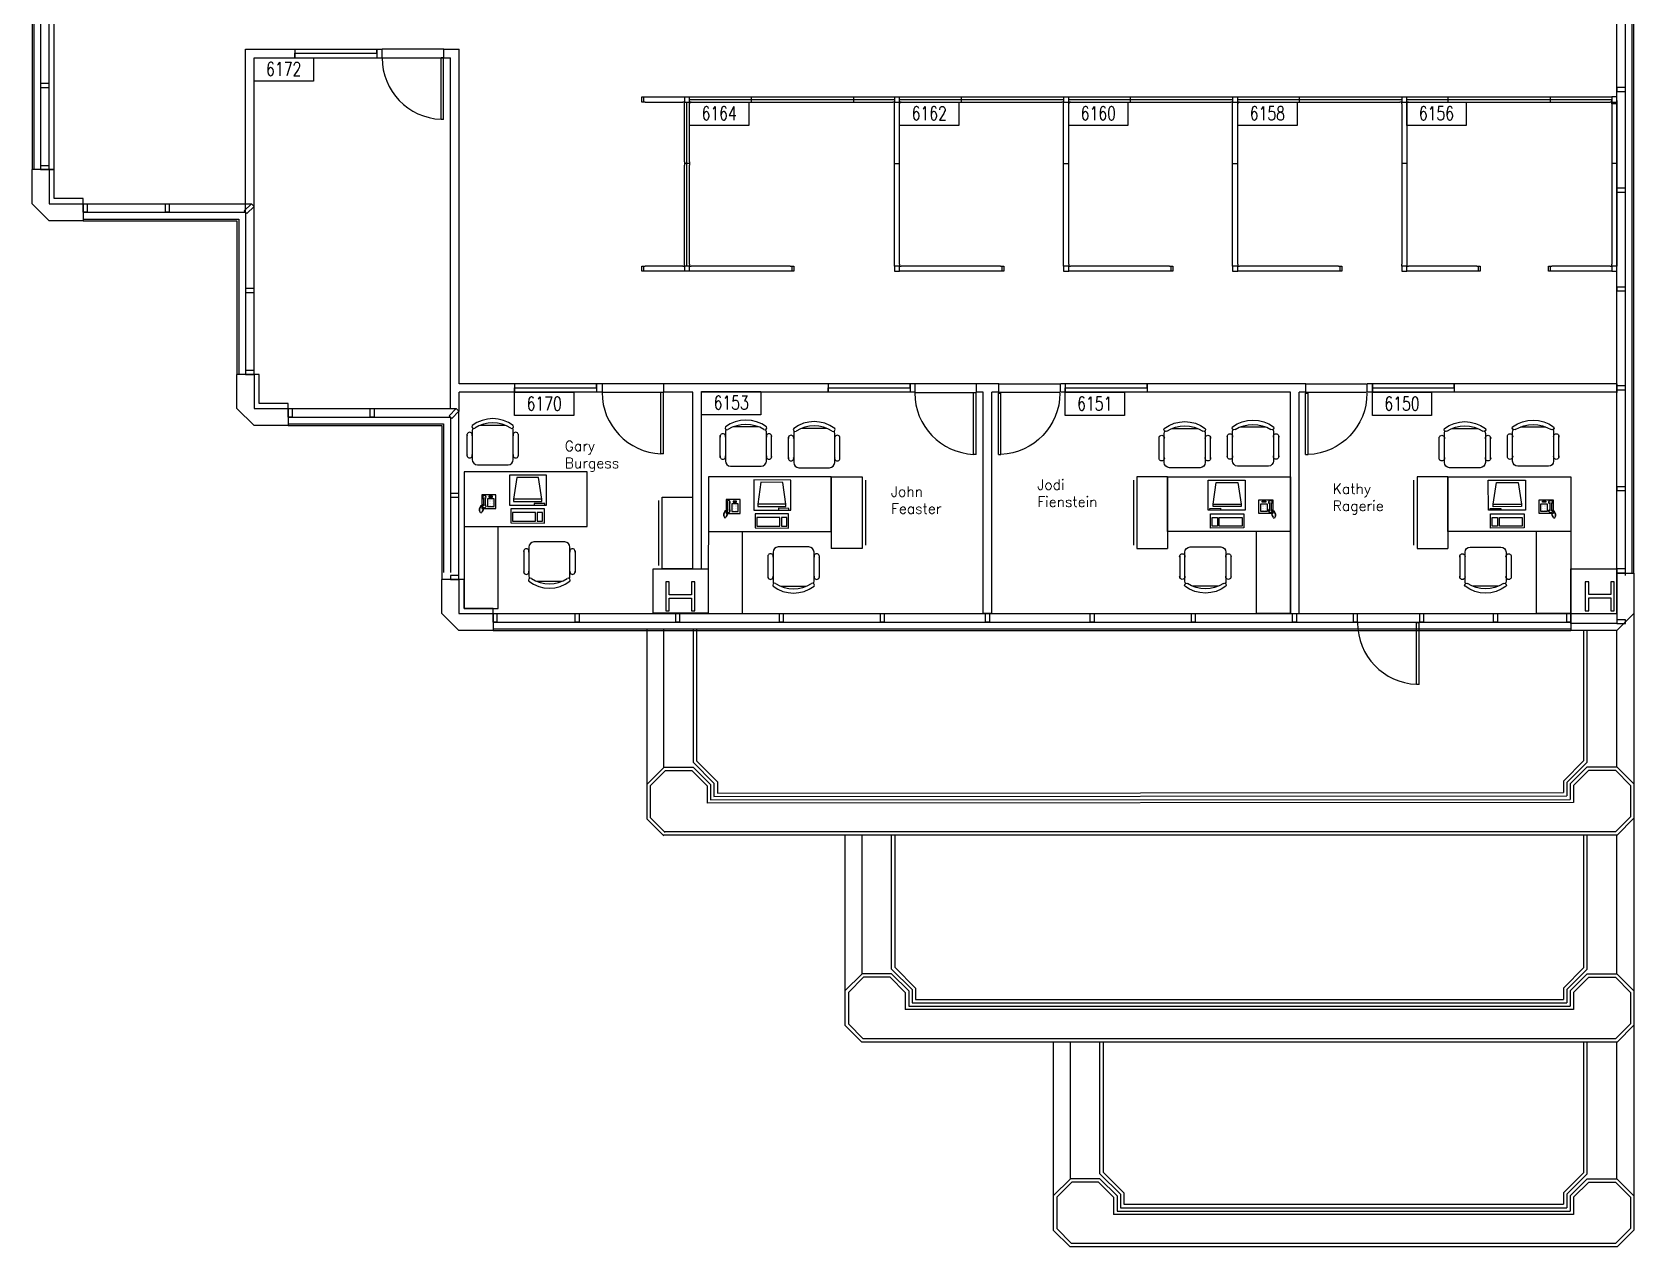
# Model space of a CAD drawing. Header units: millimetres. Extents: x 1760 to 4349, y 598 to 3139.
# Drawn here: x 3363 to 4301, y 598 to 1309 of the extents above; entities that cross this region are included whole.
import ezdxf
from ezdxf.enums import TextEntityAlignment as Align

# ---------------------------------------------------------------- set-up
doc = ezdxf.new("R2010")
doc.units = ezdxf.units.MM
for name, color, linetype in [('CHAIRS', 4, 'Continuous'), ('CPU', 6, 'Continuous'), ('E-B-FURR', 6, 'Continuous'), ('E-B-GLAZ', 8, 'Continuous'), ('E-B-MULL', 8, 'Continuous'), ('E-B-SHEL', 2, 'Continuous'), ('E-C-HEAD', 5, 'Continuous'), ('E-F-DOOR', 3, 'Continuous'), ('E-F-SILL', 8, 'Continuous'), ('E-F-TERR', 4, 'Continuous'), ('E-S-COLM', 8, 'Continuous'), ('EMPLOYEE', 1, 'Continuous'), ('FURNITURE', 3, 'Continuous'), ('PANELS_201', 6, 'Continuous'), ('PHONES', 4, 'Continuous'), ('RMNUM', 40, 'Continuous')]:
    doc.layers.add(name, color=color, linetype=linetype)
doc.styles.add('ARCHITXT', font='simplex.shx')
doc.styles.add('ROMANS', font='romans', dxfattribs={"width": 0.75, "height": 8})

# ---------------------------------------------------------------- blocks, each defined once
blk = doc.blocks.new('DR-36')
for p, q in [((0, 36), (0, 0)), ((0, 36), (1.5, 36)), ((1.5, 36), (1.5, 0)), ((0, 0), (1.5, 0))]:
    blk.add_line(p, q)
blk.add_arc((0, 0), 36, 0, 87.61406)
blk = doc.blocks.new('RMNUM')
at = {"layer": 'RMNUM'}
blk.add_lwpolyline([(-16.33354, 6.674702), (18.388073, 6.674702), (18.388073, -6.982766), (-16.33354, -6.982766), (-16.33354, 6.674702)], dxfattribs=at)
at = {"layer": 'RMNUM', "style": 'ROMANS', "width": 0.75}
blk.add_attdef('NUMBER', text='', height=8, dxfattribs=at).set_placement((1.027267, 0.114097), align=Align.MIDDLE_CENTER)
blk = doc.blocks.new('DESK3')
for p, q in [((72, 0), (0, 0)), ((0, 0), (0, -80)), ((72, -32), (72, 0)), ((0, -32), (72, -32)), ((20, -80), (20, -32)), ((0, -80), (20, -80))]:
    blk.add_line(p, q)
blk = doc.blocks.new('RECTANG')
for p, q in [((1, 1), (0, 1)), ((0, 1), (0, 0)), ((1, 0), (1, 1)), ((0, 0), (1, 0))]:
    blk.add_line(p, q)
blk = doc.blocks.new('FNPHONE')
for p, q in [((-9.1, 0.22), (-9.7, 0.02)), ((-8.9, 0.62), (-9.5, 0.42)), ((-8.7, 1.02), (-9.3, 0.82)), ((-8.5, 1.42), (-9.1, 1.22)), ((-8.3, 1.82), (-8.9, 1.62)), ((-7.14, 0.56), (-7.5, -0.58)), ((-7.29, 6.54), (-7.29, 1.54)), ((-6.29, 6.54), (-6.29, 1.54)), ((-3.87, 4.85), (-3.87, 4.85)), ((-3.87, 3.91), (-3.87, 3.91)), ((-3.87, 2.97), (-3.87, 2.97)), ((-3.87, 2.03), (-3.87, 2.03)), ((-2.94, 4.85), (-2.94, 4.85)), ((-2.94, 3.91), (-2.94, 3.91)), ((-2.94, 2.97), (-2.94, 2.97)), ((-2.94, 2.03), (-2.94, 2.03)), ((-2, 4.85), (-2, 4.85)), ((-2, 3.91), (-2, 3.91)), ((-2, 2.97), (-2, 2.97)), ((-2, 2.03), (-2, 2.03)), ((-9.3, -0.18), (-9.9, -0.38)), ((-9.3, -0.58), (-9.9, -0.78)), ((-9.3, -0.98), (-9.9, -1.18)), ((-9.3, -1.38), (-9.9, -1.58)), ((-9.1, -1.78), (-9.7, -1.98)), ((-8.9, -2.18), (-9.5, -2.38)), ((-8.43, -2.46), (-9.03, -2.66)), ((-7.9, -1.98), (-8.5, -2.18)), ((-7.7, -1.58), (-8.3, -1.78)), ((-7.5, -1.18), (-8.1, -1.38)), ((-7.3, -0.78), (-7.9, -0.98))]:
    blk.add_line(p, q)
for centre, start, end in [((-6.79, 6.54), 298.49146, 241.50854), ((-6.79, 1.54), 118.49146, 61.50854)]:
    blk.add_arc(centre, 1.05, start, end)
for p, xscale, yscale, zscale in [((-8.21, 0), 8.20528234483245, 8.104073169521023, 8.20528234483245), ((-4.81, 1.25), 3.75, 4.375, 3.75), ((-4.03, 6.72), 2.03125, 0.46875, 2.03125)]:
    blk.add_blockref('RECTANG', p, dxfattribs=dict(xscale=xscale, yscale=yscale, zscale=zscale))
blk = doc.blocks.new('CHAIR7')
for p, q in [((20, 12), (3, 12)), ((5.12, 15.04), (17.88, 15.04)), ((0, 9), (0, -9)), ((23, -7.44), (23, 7.44)), ((3, -12), (20, -12)), ((5.12, -15), (17.88, -15))]:
    blk.add_line(p, q)
for centre, radius, start, end in [((3, 9), 3, 90, 180), ((5.56, 13.54), 1.56, 73.7398, 286.2602), ((17.44, 13.54), 1.56, 253.7398, 106.2602), ((20, 9), 3, 62.41556, 90), ((22.34, 11.12), 1.1, 53.30994, 212.02741), ((4.82, 0), 19.64, 327.57575, 32.42425), ((7, 0), 20, 323.1301, 36.8699), ((3, -9), 3, 180, 270), ((5.56, -13.5), 1.56, 73.7398, 286.2602), ((17.44, -13.5), 1.56, 253.7398, 106.2602), ((20, -9), 3, 270, 297.58444), ((22.34, -11.12), 1.1, 147.97259, 306.69006)]:
    blk.add_arc(centre, radius, start, end)
blk = doc.blocks.new('IBMAT', base_point=(61, 306))
for p, q in [((75, 307), (75, 306)), ((81, 307), (75, 307)), ((81, 306), (81, 307))]:
    blk.add_line(p, q)
at = {"xscale": 21, "yscale": 17, "zscale": 21}
blk.add_blockref('RECTANG', (61, 306), dxfattribs=at)
blk = doc.blocks.new('KEYBOARD', base_point=(60, 294))
for p, xscale, yscale, zscale in [((60, 294), 19, 8, 19), ((61, 295), 13, 5, 13), ((75, 295), 3, 5, 3)]:
    blk.add_blockref('RECTANG', p, dxfattribs=dict(xscale=xscale, yscale=yscale, zscale=zscale))
blk = doc.blocks.new('COMPUTER')
for p, q in [((-6.64, 16.23), (-8.5, 3.5)), ((6.08, 16.23), (-6.64, 16.23)), ((8, 3.5), (6.08, 16.23)), ((-8.5, 3.5), (-8.5, 2.04)), ((8, 3.5), (-8.5, 3.5)), ((-8.5, 2.04), (8, 2.04)), ((8, 2.04), (8, 3.5))]:
    blk.add_line(p, q)
at = {"xscale": 1.033846153846154, "yscale": 1.033846153846154, "zscale": 1.033846153846154}
for name, p in [('IBMAT', (-10.86, 0)), ('KEYBOARD', (-10.05, -10.5))]:
    blk.add_blockref(name, p, dxfattribs=at)
blk = doc.blocks.new('FC42X18D')
for p, q in [((-21, 0), (-21, -18)), ((-21, 0), (21, 0)), ((21, -18), (21, 0)), ((-21, -18), (21, -18)), ((-19, -20), (19, -20))]:
    blk.add_line(p, q)

msp = doc.modelspace()

# ---------------------------------------------------------------- linework, layer by layer
at = {"layer": 'E-B-FURR'}
for p, q in [((4291.42, 992.73), (4291.42, 1324.73)), ((3488.42, 1299.13), (3568.47, 1299.13)), ((3488.42, 1203.73), (3488.42, 1299.13)), ((3568.47, 1294.13), (3568.47, 1299.13)), ((3604.47, 1299.13), (3613.47, 1299.13)), ((3604.47, 1294.13), (3604.47, 1299.13)), ((3613.47, 1103.25), (3613.47, 1299.13)), ((3493.42, 1294.13), (3568.47, 1294.13)), ((3493.42, 1207.14), (3493.42, 1294.13)), ((3604.47, 1294.13), (3608.47, 1294.13)), ((3608.47, 1088.73), (3608.47, 1294.13)), ((3393.42, 1208.73), (3491.83, 1208.73)), ((3493.42, 1108.73), (3493.42, 1207.14)), ((3697.42, 1103.25), (3613.47, 1103.25)), ((3697.42, 1098.25), (3613.47, 1098.25)), ((3613.47, 1086.98), (3613.47, 1098.25)), ((3697.42, 1098.25), (3697.42, 1103.25)), ((3880.54, 1103.25), (3733.42, 1103.25)), ((3733.42, 1098.25), (3733.42, 1103.25)), ((3750.44, 1098.25), (3733.42, 1098.25)), ((3750.44, 994.84), (3750.44, 1098.25)), ((3755.44, 994.84), (3755.44, 1098.25)), ((3880.54, 1098.25), (3755.44, 1098.25)), ((3880.51, 1098.08), (3880.51, 1103.08)), ((3880.54, 1098.25), (3880.54, 1103.25)), ((3916.54, 1098.25), (3916.54, 1103.25)), ((3929.54, 1103.25), (3916.54, 1103.25)), ((3920.39, 1098.25), (3916.54, 1098.25)), ((3920.39, 968.79), (3920.39, 1098.25)), ((3925.39, 968.79), (3925.39, 1098.25)), ((3929.54, 1098.25), (3925.39, 1098.25)), ((3929.54, 1098.25), (3929.54, 1103.25)), ((4109.23, 1103.25), (3965.54, 1103.25)), ((3965.54, 1098.25), (3965.54, 1103.25)), ((4100.38, 1098.25), (3965.54, 1098.25)), ((4100.38, 968.81), (4100.38, 1098.25)), ((4105.38, 968.81), (4105.38, 1098.25)), ((4109.23, 1098.25), (4105.38, 1098.25)), ((4109.23, 1098.25), (4109.23, 1103.25)), ((4291.42, 1103.25), (4145.23, 1103.25)), ((4145.23, 1098.25), (4145.23, 1103.25)), ((4291.42, 1098.25), (4145.23, 1098.25)), ((4148.23, 1098.25), (4148.23, 1103.25)), ((4291.42, 1103.25), (4291.42, 1098.17)), ((3513.42, 1088.73), (3611.83, 1088.73)), ((3613.42, 988.73), (3613.42, 1087.14)), ((3727.07, 968.82), (3727.07, 994.84)), ((3633.42, 968.79), (4264.42, 968.79)), ((3925.35, 968.79), (3920.35, 968.79)), ((4100.28, 968.81), (4105.28, 968.81))]:
    msp.add_line(p, q, dxfattribs=at)
for points in [[(3393.42, 1208.73), (3393.42, 1211.73), (3376.42, 1211.73), (3376.42, 1228.73), (3373.42, 1228.73)], [(3513.42, 1088.73), (3513.42, 1091.73), (3496.42, 1091.73), (3496.42, 1108.73), (3493.42, 1108.73)], [(3759.42, 994.84), (3759.42, 968.82), (3727.07, 968.82)], [(3727.07, 994.84), (3759.42, 994.84)], [(3633.42, 968.73), (3633.42, 971.73), (3616.42, 971.73), (3616.42, 988.73), (3613.42, 988.73)]]:
    msp.add_lwpolyline(points, dxfattribs=at)
msp.add_lwpolyline([(4291.42, 994.84), (4291.42, 962.84), (4264.42, 962.84), (4264.42, 994.84)], close=True, dxfattribs=at)
at = {"layer": 'E-B-GLAZ'}
for p, q in [((3363.42, 1324.73), (3363.42, 1228.73)), ((3364.42, 1324.73), (3364.42, 1228.73)), ((3368.42, 1324.73), (3368.42, 1228.73)), ((4296.42, 990.92), (4296.42, 1322.92)), ((4300.42, 992.43), (4300.42, 1324.73)), ((4301.42, 992.48), (4301.42, 1324.73)), ((3393.42, 1203.73), (3488.42, 1203.73)), ((3488.42, 1203.73), (3488.42, 1108.73)), ((3393.42, 1199.73), (3484.42, 1199.73)), ((3393.42, 1198.73), (3483.42, 1198.73)), ((3483.42, 1198.73), (3483.42, 1108.73)), ((3484.42, 1199.73), (3484.42, 1108.73)), ((3513.42, 1083.73), (3608.42, 1083.73)), ((3513.42, 1079.73), (3604.42, 1079.73)), ((3513.42, 1078.73), (3603.42, 1078.73)), ((3603.42, 1078.73), (3603.42, 988.73)), ((3604.42, 1079.73), (3604.42, 992.73)), ((3608.42, 1083.73), (3608.42, 992.73)), ((3633.42, 963.73), (4264.42, 963.73)), ((3633.42, 959.73), (4264.52, 959.73)), ((3633.42, 958.73), (4264.52, 958.73))]:
    msp.add_line(p, q, dxfattribs=at)
for points in [[(3517.28, 1299.29), (3517.28, 1294.29), (3517.28, 1296.93), (3565.28, 1296.93), (3565.28, 1299.29), (3565.28, 1294.29)], [(3645.95, 1103.25), (3645.95, 1098.25), (3645.95, 1100.89), (3693.95, 1100.89), (3693.95, 1103.25), (3693.95, 1098.25)], [(3829.54, 1103.25), (3829.54, 1098.25), (3829.54, 1100.89), (3877.54, 1100.89), (3877.54, 1103.25), (3877.54, 1098.25)], [(3968.32, 1103.25), (3968.32, 1098.25), (3968.32, 1100.89), (4016.32, 1100.89), (4016.32, 1103.25), (4016.32, 1098.25)], [(4148.23, 1103.25), (4148.23, 1098.25), (4148.23, 1100.89), (4196.23, 1100.89), (4196.23, 1103.25), (4196.23, 1098.25)]]:
    msp.add_lwpolyline(points, dxfattribs=at)
at = {"layer": 'E-B-MULL'}
for points in [[(3368.42, 1276.81), (3373.42, 1276.81), (3373.42, 1279.06), (3368.42, 1279.06)], [(4296.42, 1276.73), (4291.42, 1276.73), (4291.42, 1274.48), (4296.42, 1274.48)], [(3368.42, 1228.73), (3373.42, 1228.73), (3373.42, 1230.98), (3368.42, 1230.98)], [(4296.42, 1217.73), (4291.42, 1217.73), (4291.42, 1215.48), (4296.42, 1215.48)], [(3393.42, 1203.73), (3393.42, 1208.73), (3395.67, 1208.73), (3395.67, 1203.73)], [(3441.5, 1203.73), (3441.5, 1208.73), (3443.75, 1208.73), (3443.75, 1203.73)], [(3487.62, 1204.53), (3491.83, 1208.73), (3493.42, 1207.14), (3489.21, 1202.93)], [(3488.42, 1156.81), (3493.42, 1156.81), (3493.42, 1159.06), (3488.42, 1159.06)], [(4296.42, 1159.86), (4291.42, 1159.86), (4291.42, 1157.61), (4296.42, 1157.61)], [(3488.42, 1108.73), (3493.42, 1108.73), (3493.42, 1110.98), (3488.42, 1110.98)], [(4296.42, 1101.98), (4291.42, 1101.98), (4291.42, 1099.73), (4296.42, 1099.73)], [(3513.42, 1083.73), (3513.42, 1088.73), (3515.67, 1088.73), (3515.67, 1083.73)], [(3561.5, 1083.73), (3561.5, 1088.73), (3563.75, 1088.73), (3563.75, 1083.73)], [(3607.62, 1084.53), (3611.83, 1088.73), (3613.42, 1087.14), (3609.21, 1082.93)], [(4296.42, 1042.98), (4291.42, 1042.98), (4291.42, 1040.73), (4296.42, 1040.73)], [(3608.42, 1036.81), (3613.42, 1036.81), (3613.42, 1039.06), (3608.42, 1039.06)], [(4296.42, 994.85), (4291.42, 994.85), (4291.42, 992.6), (4296.42, 992.6)], [(3608.42, 988.73), (3613.42, 988.73), (3613.42, 990.98), (3608.42, 990.98)], [(3633.42, 963.73), (3633.42, 968.73), (3635.67, 968.73), (3635.67, 963.73)], [(3681.5, 963.73), (3681.5, 968.73), (3683.75, 968.73), (3683.75, 963.73)], [(3740.36, 963.73), (3740.36, 968.73), (3742.61, 968.73), (3742.61, 963.73)], [(3801.04, 963.73), (3801.04, 968.73), (3803.29, 968.73), (3803.29, 963.73)], [(3860.19, 963.73), (3860.19, 968.73), (3862.44, 968.73), (3862.44, 963.73)], [(3921.72, 963.73), (3921.72, 968.73), (3923.97, 968.73), (3923.97, 963.73)], [(3983.08, 963.73), (3983.08, 968.73), (3985.33, 968.73), (3985.33, 963.73)], [(4042.29, 963.73), (4042.29, 968.73), (4044.54, 968.73), (4044.54, 963.73)], [(4101.57, 963.73), (4101.57, 968.73), (4103.82, 968.73), (4103.82, 963.73)], [(4137.18, 963.71), (4137.18, 968.71), (4139.43, 968.71), (4139.43, 963.71)], [(4175.96, 963.71), (4175.96, 968.71), (4178.21, 968.71), (4178.21, 963.71)], [(4219.18, 963.73), (4219.18, 968.73), (4221.43, 968.73), (4221.43, 963.73)], [(4262.17, 963.73), (4262.17, 968.73), (4264.42, 968.73), (4264.42, 963.73)], [(4296.42, 965.1), (4291.42, 965.1), (4291.42, 962.85), (4296.42, 962.85)]]:
    msp.add_lwpolyline(points, close=True, dxfattribs=at)
at = {"layer": 'E-B-SHEL'}
for p, q in [((3373.42, 1228.73), (3363.42, 1228.73)), ((3363.42, 1208.73), (3363.42, 1228.73)), ((3373.42, 1228.73), (3373.42, 1208.73)), ((3373.42, 1198.73), (3363.42, 1208.73)), ((3373.42, 1208.73), (3393.42, 1208.73)), ((3393.42, 1208.73), (3393.42, 1198.73)), ((3393.42, 1198.73), (3373.42, 1198.73)), ((3493.42, 1108.73), (3483.42, 1108.73)), ((3483.42, 1088.73), (3483.42, 1108.73)), ((3493.42, 1108.73), (3493.42, 1088.73)), ((3493.42, 1078.73), (3483.42, 1088.73)), ((3493.42, 1088.73), (3513.42, 1088.73)), ((3513.42, 1088.73), (3513.42, 1078.73)), ((3513.42, 1078.73), (3493.42, 1078.73)), ((4291.38, 968.73), (4291.38, 994.9)), ((3613.42, 988.73), (3603.42, 988.73)), ((3603.42, 968.73), (3603.42, 988.73)), ((3613.42, 988.73), (3613.42, 968.73)), ((4291.38, 992.43), (4301.38, 992.43)), ((4291.42, 992.73), (4291.42, 964.73)), ((4291.43, 992.73), (4291.43, 965.1)), ((4301.42, 992.4), (4301.42, 968.42)), ((3613.42, 958.73), (3603.42, 968.73)), ((3613.42, 968.73), (3633.42, 968.73)), ((3633.42, 968.73), (3633.42, 958.73)), ((4264.52, 968.73), (4264.52, 958.73)), ((4264.52, 968.73), (4291.38, 968.73)), ((4301.42, 968.77), (4291.38, 958.73)), ((3633.42, 958.73), (3613.42, 958.73)), ((4291.38, 958.73), (4264.52, 958.73))]:
    msp.add_line(p, q, dxfattribs=at)
at = {"layer": 'E-C-HEAD'}
for p, q in [((3373.42, 1228.73), (3373.42, 1327.14)), ((3604.47, 1299.13), (3568.47, 1299.13)), ((3568.47, 1294.13), (3604.47, 1294.13)), ((3733.25, 1103.26), (3697.25, 1103.26)), ((3697.25, 1098.26), (3733.25, 1098.26)), ((3916.34, 1103.22), (3880.34, 1103.22)), ((3880.34, 1098.22), (3916.34, 1098.22)), ((3929.22, 1103.15), (3965.22, 1103.15)), ((3965.22, 1098.15), (3929.22, 1098.15)), ((4108.83, 1103.21), (4144.83, 1103.21)), ((4144.83, 1098.21), (4108.83, 1098.21)), ((4139.83, 963.69), (4175.83, 963.69))]:
    msp.add_line(p, q, dxfattribs=at)
at = {"layer": 'E-F-SILL'}
for points in [[(3373.42, 1228.73), (3376.42, 1228.73), (3376.42, 1324.73), (3376.42, 1324.73)], [(3428.93, 1199.59), (3428.93, 1199.59), (3428.93, 1199.59)], [(3736.42, 968.73), (3736.42, 968.73), (3736.42, 968.73)]]:
    msp.add_lwpolyline(points, dxfattribs=at)
at = {"layer": 'E-F-TERR'}
for p, q in [((4301.42, 968.77), (4301.42, 743.24)), ((3723.4, 959.77), (3723.4, 864.13)), ((3723.42, 958.73), (3723.42, 858.73)), ((3733.4, 878.55), (3733.4, 959.77)), ((3750.72, 881.38), (3750.72, 959.77)), ((3752.72, 882.21), (3752.72, 959.77)), ((4272.1, 882.54), (4272.1, 958.73)), ((4274.1, 881.71), (4274.1, 958.73)), ((4291.42, 878.88), (4291.42, 958.77)), ((3764.72, 870.21), (3752.72, 882.21)), ((4260.1, 870.54), (4272.1, 882.54)), ((3733.4, 878.55), (3723.4, 868.55)), ((3734.23, 876.55), (3725.4, 867.73)), ((3750.72, 878.55), (3733.4, 878.55)), ((3749.9, 876.55), (3734.23, 876.55)), ((3758.72, 867.73), (3749.9, 876.55)), ((3762.72, 869.38), (3750.72, 881.38)), ((3760.72, 868.55), (3750.72, 878.55)), ((4262.1, 869.71), (4274.1, 881.71)), ((4264.1, 868.88), (4274.1, 878.88)), ((4266.1, 868.06), (4274.93, 876.88)), ((4274.1, 878.88), (4291.42, 878.88)), ((4274.93, 876.88), (4290.6, 876.88)), ((4290.6, 876.88), (4299.42, 868.06)), ((4291.42, 878.88), (4301.42, 868.88)), ((3723.4, 868.48), (3723.4, 848.48)), ((3723.4, 868.48), (3723.4, 848.48)), ((3725.4, 867.73), (3725.4, 849.31)), ((3758.72, 867.73), (3758.72, 857.62)), ((3760.72, 868.55), (3760.72, 859.55)), ((3762.72, 869.38), (3762.72, 861.55)), ((3764.72, 870.21), (3764.72, 863.55)), ((3764.72, 863.55), (4260.1, 863.88)), ((4260.1, 870.54), (4260.1, 863.88)), ((4262.1, 869.71), (4262.1, 861.88)), ((4264.1, 868.88), (4264.1, 859.88)), ((4266.1, 868.06), (4266.1, 857.95)), ((4299.42, 868.06), (4299.42, 849.64)), ((4301.42, 868.81), (4301.42, 848.81)), ((4301.42, 868.81), (4301.42, 848.81)), ((4266.1, 857.95), (3758.72, 857.62)), ((3760.72, 859.55), (4264.1, 859.88)), ((3762.72, 861.55), (4262.1, 861.88)), ((4301.42, 859.31), (4301.42, 848.81)), ((3723.4, 848.48), (3733.33, 838.55)), ((3725.4, 849.31), (3734.16, 840.55)), ((4299.42, 849.64), (4290.67, 840.88)), ((4291.5, 838.88), (4301.42, 848.81)), ((4301.42, 848.81), (4291.5, 838.88)), ((4291.5, 838.88), (3733, 838.88)), ((4290.67, 840.88), (3733.83, 840.88)), ((3839.42, 838.88), (3839.42, 743.24)), ((3849.42, 757.67), (3849.42, 838.88)), ((3866.74, 760.49), (3866.74, 838.88)), ((3868.74, 761.32), (3868.74, 838.88)), ((4272.1, 761.32), (4272.1, 838.88)), ((4274.1, 760.49), (4274.1, 838.88)), ((4291.42, 757.67), (4291.42, 838.88)), ((3878.74, 748.49), (3866.74, 760.49)), ((3880.74, 749.32), (3868.74, 761.32)), ((4260.1, 749.32), (4272.1, 761.32)), ((4262.1, 748.49), (4274.1, 760.49)), ((3849.41, 757.67), (3839.41, 747.67)), ((3850.24, 755.67), (3841.42, 746.84)), ((3866.74, 757.67), (3849.41, 757.67)), ((3865.91, 755.67), (3850.24, 755.67)), ((3874.74, 746.84), (3865.91, 755.67)), ((3876.74, 747.67), (3866.74, 757.67)), ((4264.1, 747.67), (4274.1, 757.67)), ((4266.1, 746.84), (4274.93, 755.67)), ((4274.1, 757.67), (4291.42, 757.67)), ((4274.93, 755.67), (4290.6, 755.67)), ((4290.6, 755.67), (4299.42, 746.84)), ((4291.42, 757.67), (4301.42, 747.67)), ((3839.42, 747.59), (3839.42, 727.59)), ((3839.42, 747.59), (3839.42, 727.59)), ((3841.42, 746.84), (3841.42, 728.42)), ((3874.74, 746.84), (3874.74, 736.73)), ((3876.74, 747.67), (3876.74, 738.67)), ((3878.74, 748.49), (3878.74, 740.67)), ((3880.74, 749.32), (3880.74, 742.67)), ((3880.74, 742.67), (4260.1, 742.67)), ((4260.1, 749.32), (4260.1, 742.67)), ((4262.1, 748.49), (4262.1, 740.67)), ((4264.1, 747.67), (4264.1, 738.67)), ((4266.1, 746.84), (4266.1, 736.73)), ((4299.42, 746.84), (4299.42, 728.42)), ((4301.42, 747.59), (4301.42, 727.59)), ((4301.42, 747.59), (4301.42, 727.59)), ((4266.1, 736.73), (3874.74, 736.73)), ((3876.74, 738.67), (4264.1, 738.67)), ((3878.74, 740.67), (4262.1, 740.67)), ((4301.42, 738.09), (4301.42, 727.59)), ((3839.42, 727.59), (3849.34, 717.67)), ((3841.42, 728.42), (3850.17, 719.67)), ((4299.42, 728.42), (4290.67, 719.67)), ((4301.42, 727.59), (4291.5, 717.67)), ((4291.5, 717.67), (4301.42, 727.59)), ((4301.42, 728.95), (4301.42, 623.31)), ((4291.5, 717.67), (3849.34, 717.67)), ((4290.67, 719.67), (3850.17, 719.67)), ((3961.42, 717.67), (3961.42, 623.31)), ((3971.42, 637.73), (3971.42, 717.67)), ((3988.74, 640.56), (3988.74, 717.67)), ((3990.74, 641.39), (3990.74, 717.67)), ((4272.1, 641.39), (4272.1, 717.67)), ((4274.1, 640.56), (4274.1, 717.67)), ((4291.42, 637.73), (4291.42, 717.67)), ((4000.74, 628.56), (3988.74, 640.56)), ((4002.74, 629.39), (3990.74, 641.39)), ((4260.1, 629.39), (4272.1, 641.39)), ((4262.1, 628.56), (4274.1, 640.56)), ((3971.41, 637.73), (3961.41, 627.73)), ((3972.24, 635.73), (3963.42, 626.91)), ((3988.74, 637.73), (3971.41, 637.73)), ((3987.91, 635.73), (3972.24, 635.73)), ((3996.74, 626.9), (3987.91, 635.73)), ((3998.74, 627.73), (3988.74, 637.73)), ((4000.74, 628.56), (4000.74, 620.73)), ((4002.74, 629.39), (4002.74, 622.73)), ((4260.1, 629.39), (4260.1, 622.73)), ((4262.1, 628.56), (4262.1, 620.73)), ((4264.1, 627.73), (4274.1, 637.73)), ((4266.1, 626.9), (4274.93, 635.73)), ((4274.1, 637.73), (4291.42, 637.73)), ((4274.93, 635.73), (4290.6, 635.73)), ((4290.6, 635.73), (4299.42, 626.91)), ((4291.42, 637.73), (4301.42, 627.73)), ((3961.42, 627.65), (3961.42, 607.65)), ((3961.42, 627.65), (3961.42, 607.65)), ((3963.42, 626.91), (3963.42, 608.48)), ((3996.74, 626.9), (3996.74, 616.73)), ((3998.74, 627.73), (3998.74, 618.73)), ((4000.74, 620.73), (4262.1, 620.73)), ((4002.74, 622.73), (4260.1, 622.73)), ((4264.1, 627.73), (4264.1, 618.73)), ((4266.1, 626.9), (4266.1, 616.73)), ((4299.42, 626.91), (4299.42, 608.48)), ((4301.42, 627.65), (4301.42, 607.65)), ((4301.42, 627.65), (4301.42, 607.65)), ((3961.42, 618.15), (3961.42, 607.65)), ((4266.1, 616.73), (3996.74, 616.73)), ((3998.74, 618.73), (4264.1, 618.73)), ((4301.42, 618.15), (4301.42, 607.65)), ((3961.42, 607.65), (3971.34, 597.73)), ((3971.34, 597.73), (3961.42, 607.65)), ((3963.42, 608.48), (3972.17, 599.73)), ((4299.42, 608.48), (4290.67, 599.73)), ((4301.42, 607.65), (4291.5, 597.73)), ((4291.5, 597.73), (4301.42, 607.65)), ((4291.5, 597.73), (3971.34, 597.73)), ((4290.67, 599.73), (3972.17, 599.73))]:
    msp.add_line(p, q, dxfattribs=at)
at = {"layer": 'E-S-COLM'}
for points in [[(3749.57, 970.23), (3751.57, 970.23), (3751.57, 987.23), (3749.57, 987.23), (3749.57, 979.73), (3736.57, 979.73), (3736.57, 987.23), (3734.57, 987.23), (3734.57, 970.23), (3736.57, 970.23), (3736.57, 977.73), (3749.57, 977.73)], [(4287.92, 970.34), (4289.92, 970.34), (4289.92, 987.34), (4287.92, 987.34), (4287.92, 979.84), (4274.92, 979.84), (4274.92, 987.34), (4272.92, 987.34), (4272.92, 970.34), (4274.92, 970.34), (4274.92, 977.84), (4287.92, 977.84)]]:
    msp.add_lwpolyline(points, close=True, dxfattribs=at)
at = {"layer": 'PANELS_201', "linetype": 'Continuous'}
for p, q in [((4288.42, 1268.23), (4291.42, 1268.23)), ((4288.42, 1233.23), (4288.42, 1231.23)), ((4291.42, 1232.23), (4288.42, 1232.23)), ((4291.42, 1233.23), (4291.42, 1231.23))]:
    msp.add_line(p, q, dxfattribs=at)
for points in [[(3722.42, 1268.23), (3721.42, 1268.23), (3720.42, 1268.23), (3720.42, 1271.23), (3722.42, 1271.23)], [(3721.42, 1271.23), (3721.42, 1268.23)], [(3722.42, 1271.23), (3744.42, 1271.23)], [(3722.42, 1268.23), (3744.42, 1268.23)], [(3744.42, 1271.23), (3745.42, 1271.23), (3745.42, 1268.23), (3744.42, 1268.23)], [(3745.42, 1271.23), (3748.42, 1271.23)], [(3745.42, 1267.23), (3745.42, 1268.23), (3748.42, 1268.23), (3748.42, 1267.23)], [(3745.42, 1233.23), (3745.42, 1267.23)], [(3746.92, 1232.23), (3746.92, 1268.23)], [(3749.42, 1268.23), (3748.42, 1268.23), (3748.42, 1271.23), (3749.42, 1271.23)], [(3748.42, 1269.73), (3784.42, 1269.73)], [(3748.42, 1233.23), (3748.42, 1267.23)], [(3749.42, 1271.23), (3783.42, 1271.23)], [(3749.42, 1268.23), (3783.42, 1268.23)], [(3783.42, 1271.23), (3785.42, 1271.23)], [(3783.42, 1268.23), (3785.42, 1268.23)], [(3784.42, 1271.23), (3784.42, 1268.23)], [(3784.42, 1269.73), (3844.42, 1269.73)], [(3785.42, 1271.23), (3843.42, 1271.23)], [(3785.42, 1268.23), (3843.42, 1268.23)], [(3843.42, 1271.23), (3845.42, 1271.23)], [(3843.42, 1268.23), (3845.42, 1268.23)], [(3844.42, 1271.23), (3844.42, 1268.23)], [(3844.42, 1269.73), (3868.42, 1269.73)], [(3845.42, 1271.23), (3867.42, 1271.23)], [(3845.42, 1268.23), (3867.42, 1268.23)], [(3867.42, 1271.23), (3868.42, 1271.23), (3868.42, 1268.23), (3867.42, 1268.23)], [(3868.42, 1271.23), (3871.42, 1271.23)], [(3868.42, 1267.23), (3868.42, 1268.23), (3871.42, 1268.23), (3871.42, 1267.23)], [(3868.42, 1233.23), (3868.42, 1267.23)], [(3872.42, 1268.23), (3871.42, 1268.23), (3871.42, 1271.23), (3872.42, 1271.23)], [(3871.42, 1269.73), (3907.42, 1269.73)], [(3871.42, 1233.23), (3871.42, 1267.23)], [(3872.42, 1271.23), (3906.42, 1271.23)], [(3872.42, 1268.23), (3906.42, 1268.23)], [(3906.42, 1271.23), (3908.42, 1271.23)], [(3906.42, 1268.23), (3908.42, 1268.23)], [(3907.42, 1271.23), (3907.42, 1268.23)], [(3907.42, 1269.73), (3967.42, 1269.73)], [(3908.42, 1271.23), (3966.42, 1271.23)], [(3908.42, 1268.23), (3966.42, 1268.23)], [(3966.42, 1271.23), (3967.42, 1271.23), (3967.42, 1268.23), (3966.42, 1268.23)], [(3967.42, 1271.23), (3970.42, 1271.23)], [(3967.42, 1267.23), (3967.42, 1268.23), (3970.42, 1268.23), (3970.42, 1267.23)], [(3967.42, 1233.23), (3967.42, 1267.23)], [(3971.42, 1268.23), (3970.42, 1268.23), (3970.42, 1271.23), (3971.42, 1271.23)], [(3970.42, 1269.73), (4006.42, 1269.73)], [(3970.42, 1233.23), (3970.42, 1267.23)], [(3971.42, 1271.23), (4005.42, 1271.23)], [(3971.42, 1268.23), (4005.42, 1268.23)], [(4005.42, 1271.23), (4007.42, 1271.23)], [(4005.42, 1268.23), (4007.42, 1268.23)], [(4006.42, 1271.23), (4006.42, 1268.23)], [(4006.42, 1269.73), (4066.42, 1269.73)], [(4007.42, 1271.23), (4065.42, 1271.23)], [(4007.42, 1268.23), (4065.42, 1268.23)], [(4065.42, 1271.23), (4066.42, 1271.23), (4066.42, 1268.23), (4065.42, 1268.23)], [(4066.42, 1271.23), (4069.42, 1271.23)], [(4066.42, 1267.23), (4066.42, 1268.23), (4069.42, 1268.23), (4069.42, 1267.23)], [(4066.42, 1233.23), (4066.42, 1267.23)], [(4070.42, 1268.23), (4069.42, 1268.23), (4069.42, 1271.23), (4070.42, 1271.23)], [(4069.42, 1269.73), (4105.42, 1269.73)], [(4069.42, 1233.23), (4069.42, 1267.23)], [(4070.42, 1271.23), (4104.42, 1271.23)], [(4070.42, 1268.23), (4104.42, 1268.23)], [(4104.42, 1271.23), (4106.42, 1271.23)], [(4104.42, 1268.23), (4106.42, 1268.23)], [(4105.42, 1271.23), (4105.42, 1268.23)], [(4105.42, 1269.73), (4165.42, 1269.73)], [(4106.42, 1271.23), (4164.42, 1271.23)], [(4106.42, 1268.23), (4164.42, 1268.23)], [(4164.42, 1271.23), (4165.42, 1271.23), (4165.42, 1268.23), (4164.42, 1268.23)], [(4165.42, 1271.23), (4168.42, 1271.23)], [(4165.42, 1267.23), (4165.42, 1268.23), (4168.42, 1268.23), (4168.42, 1267.23)], [(4165.42, 1267.23), (4165.42, 1233.23)], [(4169.42, 1268.23), (4168.42, 1268.23), (4168.42, 1271.23), (4169.42, 1271.23)], [(4168.42, 1269.73), (4192.42, 1269.73)], [(4168.42, 1267.23), (4168.42, 1233.23)], [(4169.42, 1271.23), (4191.42, 1271.23)], [(4169.42, 1268.23), (4191.42, 1268.23)], [(4191.42, 1271.23), (4193.42, 1271.23)], [(4191.42, 1268.23), (4193.42, 1268.23)], [(4192.42, 1271.23), (4192.42, 1268.23)], [(4192.42, 1269.73), (4252.42, 1269.73)], [(4193.42, 1271.23), (4251.42, 1271.23)], [(4193.42, 1268.23), (4251.42, 1268.23)], [(4251.42, 1271.23), (4253.42, 1271.23)], [(4251.42, 1268.23), (4253.42, 1268.23)], [(4252.42, 1271.23), (4252.42, 1268.23)], [(4252.42, 1269.73), (4288.42, 1269.73)], [(4253.42, 1271.23), (4287.42, 1271.23)], [(4253.42, 1268.23), (4287.42, 1268.23)], [(4287.42, 1271.23), (4288.42, 1271.23), (4288.42, 1268.23), (4287.42, 1268.23)], [(4291.42, 1268.23), (4291.42, 1271.23), (4288.42, 1271.23)], [(4291.42, 1269.23), (4291.42, 1268.23), (4291.42, 1267.23), (4288.42, 1267.23), (4288.42, 1269.23)], [(4288.42, 1267.23), (4288.42, 1268.23), (4291.42, 1268.23), (4291.42, 1267.23)], [(4288.42, 1267.23), (4288.42, 1233.23)], [(4291.42, 1267.23), (4291.42, 1233.23)], [(3745.42, 1233.23), (3745.42, 1231.23)], [(3748.42, 1232.23), (3745.42, 1232.23)], [(3745.42, 1173.23), (3745.42, 1231.23)], [(3746.92, 1172.23), (3746.92, 1232.23)], [(3748.42, 1233.23), (3748.42, 1231.23)], [(3748.42, 1173.23), (3748.42, 1231.23)], [(3868.42, 1231.23), (3868.42, 1233.23)], [(3868.42, 1232.23), (3871.42, 1232.23)], [(3868.42, 1173.23), (3868.42, 1231.23)], [(3871.42, 1231.23), (3871.42, 1233.23)], [(3871.42, 1173.23), (3871.42, 1231.23)], [(3967.42, 1231.23), (3967.42, 1233.23)], [(3967.42, 1232.23), (3970.42, 1232.23)], [(3967.42, 1173.23), (3967.42, 1231.23)], [(3970.42, 1231.23), (3970.42, 1233.23)], [(3970.42, 1173.23), (3970.42, 1231.23)], [(4066.42, 1231.23), (4066.42, 1233.23)], [(4066.42, 1232.23), (4069.42, 1232.23)], [(4066.42, 1173.23), (4066.42, 1231.23)], [(4069.42, 1231.23), (4069.42, 1233.23)], [(4069.42, 1173.23), (4069.42, 1231.23)], [(4165.42, 1233.23), (4165.42, 1231.23)], [(4168.42, 1232.23), (4165.42, 1232.23)], [(4165.42, 1231.23), (4165.42, 1173.23)], [(4168.42, 1233.23), (4168.42, 1231.23)], [(4168.42, 1231.23), (4168.42, 1173.23)], [(4288.42, 1231.23), (4288.42, 1173.23)], [(4291.42, 1231.23), (4291.42, 1173.23)], [(3748.42, 1173.23), (3748.42, 1172.23), (3745.42, 1172.23), (3745.42, 1173.23)], [(3871.42, 1173.23), (3871.42, 1172.23), (3868.42, 1172.23), (3868.42, 1173.23)], [(3970.42, 1173.23), (3970.42, 1172.23), (3967.42, 1172.23), (3967.42, 1173.23)], [(4069.42, 1173.23), (4069.42, 1172.23), (4066.42, 1172.23), (4066.42, 1173.23)], [(4168.42, 1173.23), (4168.42, 1172.23), (4165.42, 1172.23), (4165.42, 1173.23)], [(4291.42, 1173.23), (4291.42, 1172.23), (4288.42, 1172.23), (4288.42, 1173.23)], [(3722.42, 1169.23), (3721.42, 1169.23), (3720.42, 1169.23), (3720.42, 1172.23), (3722.42, 1172.23)], [(3721.42, 1172.23), (3721.42, 1169.23)], [(3744.42, 1172.23), (3722.42, 1172.23)], [(3744.42, 1169.23), (3722.42, 1169.23)], [(3744.42, 1172.23), (3745.42, 1172.23), (3745.42, 1169.23), (3744.42, 1169.23)], [(3748.42, 1169.23), (3745.42, 1169.23)], [(3749.42, 1169.23), (3748.42, 1169.23), (3748.42, 1172.23), (3749.42, 1172.23)], [(3807.42, 1172.23), (3749.42, 1172.23)], [(3807.42, 1169.23), (3749.42, 1169.23)], [(3807.42, 1172.23), (3808.42, 1172.23), (3809.42, 1172.23), (3809.42, 1169.23), (3807.42, 1169.23)], [(3808.42, 1169.23), (3808.42, 1172.23)], [(3868.42, 1172.23), (3868.42, 1169.23), (3871.42, 1169.23)], [(3872.42, 1169.23), (3871.42, 1169.23), (3871.42, 1172.23), (3872.42, 1172.23)], [(3930.42, 1172.23), (3872.42, 1172.23)], [(3930.42, 1169.23), (3872.42, 1169.23)], [(3930.42, 1172.23), (3931.42, 1172.23), (3932.42, 1172.23), (3932.42, 1169.23), (3930.42, 1169.23)], [(3931.42, 1169.23), (3931.42, 1172.23)], [(3967.42, 1172.23), (3967.42, 1169.23), (3970.42, 1169.23)], [(3971.42, 1169.23), (3970.42, 1169.23), (3970.42, 1172.23), (3971.42, 1172.23)], [(4029.42, 1172.23), (3971.42, 1172.23)], [(4029.42, 1169.23), (3971.42, 1169.23)], [(4029.42, 1172.23), (4030.42, 1172.23), (4031.42, 1172.23), (4031.42, 1169.23), (4029.42, 1169.23)], [(4030.42, 1169.23), (4030.42, 1172.23)], [(4066.42, 1172.23), (4066.42, 1169.23), (4069.42, 1169.23)], [(4070.42, 1169.23), (4069.42, 1169.23), (4069.42, 1172.23), (4070.42, 1172.23)], [(4128.42, 1172.23), (4070.42, 1172.23)], [(4128.42, 1169.23), (4070.42, 1169.23)], [(4128.42, 1172.23), (4129.42, 1172.23), (4130.42, 1172.23), (4130.42, 1169.23), (4128.42, 1169.23)], [(4129.42, 1169.23), (4129.42, 1172.23)], [(4165.42, 1172.23), (4165.42, 1169.23), (4168.42, 1169.23)], [(4169.42, 1169.23), (4168.42, 1169.23), (4168.42, 1172.23), (4169.42, 1172.23)], [(4209.42, 1172.23), (4169.42, 1172.23)], [(4209.42, 1169.23), (4169.42, 1169.23)], [(4209.42, 1172.23), (4210.42, 1172.23), (4211.42, 1172.23), (4211.42, 1169.23), (4209.42, 1169.23)], [(4210.42, 1169.23), (4210.42, 1172.23)], [(4253.42, 1169.23), (4252.42, 1169.23), (4251.42, 1169.23), (4251.42, 1172.23), (4253.42, 1172.23)], [(4252.42, 1172.23), (4252.42, 1169.23)], [(4287.42, 1172.23), (4253.42, 1172.23)], [(4287.42, 1169.23), (4253.42, 1169.23)], [(4287.42, 1172.23), (4288.42, 1172.23), (4288.42, 1169.23), (4287.42, 1169.23)], [(4288.42, 1169.23), (4291.42, 1169.23), (4291.42, 1172.23)]]:
    msp.add_lwpolyline(points, dxfattribs=at)

# ---------------------------------------------------------------- block references
for p, values in [((3509.75, 1287.46), {'NUMBER': '6172'}), ((3764.75, 1261.56), {'NUMBER': '6164'}), ((3887.75, 1261.56), {'NUMBER': '6162'}), ((3986.75, 1261.56), {'NUMBER': '6160'}), ((4085.75, 1261.56), {'NUMBER': '6158'}), ((4184.75, 1261.56), {'NUMBER': '6156'}), ((3662.29, 1091.58), {'NUMBER': '6170'}), ((3771.78, 1092.15), {'NUMBER': '6153'}), ((3984.66, 1091.58), {'NUMBER': '6151'}), ((4164.57, 1091.58), {'NUMBER': '6150'})]:
    msp.add_blockref('RMNUM', p).add_auto_attribs(values)
at = {"layer": 'CHAIRS', "lineweight": -3}
for p, rotation in [((3633.18, 1055.84), 90), ((3781.45, 1055.03), 90), ((3821.41, 1054.12), 90), ((3666.33, 1010.6), 270), ((3809.33, 1007.68), 270)]:
    msp.add_blockref('CHAIR7', p, dxfattribs=dict(at, rotation=rotation))
at = {"layer": 'CHAIRS', "lineweight": -3, "xscale": -1}
for p, rotation in [((4038.39, 1054.11), 270), ((4078.35, 1055.03), 270), ((4202.43, 1054.09), 270), ((4242.39, 1055), 270), ((4050.47, 1007.68), 90), ((4214.51, 1007.65), 90)]:
    msp.add_blockref('CHAIR7', p, dxfattribs=dict(at, rotation=rotation))
at = {"layer": 'CPU', "lineweight": -3, "rotation": 359.8405448757372}
for p in [(3653.83, 1032.21), (3796.83, 1029.3)]:
    msp.add_blockref('COMPUTER', p, dxfattribs=at)
at = {"layer": 'CPU', "lineweight": -3, "xscale": -1, "rotation": 0.1594551242627595}
for p in [(4062.97, 1029.29), (4227.01, 1029.27)]:
    msp.add_blockref('COMPUTER', p, dxfattribs=at)
at = {"layer": 'E-F-DOOR', "rotation": 180}
for p in [(3604.41, 1294.11), (3733.19, 1098.23), (3916.28, 1097.9), (4175.58, 963.23)]:
    msp.add_blockref('DR-36', p, dxfattribs=at)
at = {"layer": 'E-F-DOOR', "xscale": -1, "rotation": 180}
for p in [(3929.28, 1097.83), (4109.08, 1097.75)]:
    msp.add_blockref('DR-36', p, dxfattribs=at)
at = {"layer": 'FURNITURE', "lineweight": -3}
for name, p, rotation in [('DESK3', (3616.43, 1051.73), 359.9950299738796), ('DESK3', (3759.43, 1048.82), 359.9950299738796), ('FC42X18D', (4028.37, 1027.81), 270), ('FC42X18D', (4192.41, 1027.78), 270)]:
    msp.add_blockref(name, p, dxfattribs=dict(at, rotation=rotation))
at = {"layer": 'FURNITURE', "lineweight": -3, "xscale": -1}
for name, p, rotation in [('FC42X18D', (3831.43, 1027.81), 90), ('DESK3', (4100.37, 1048.81), 0.004970026120414417), ('DESK3', (4264.41, 1048.79), 0.004970026120414417), ('FC42X18D', (3750.44, 1015.84), 270)]:
    msp.add_blockref(name, p, dxfattribs=dict(at, rotation=rotation))
at = {"layer": 'PHONES', "lineweight": -3}
for p in [(3635.01, 1030.2), (3778.01, 1027.29)]:
    msp.add_blockref('FNPHONE', p, dxfattribs=at)
at = {"layer": 'PHONES', "lineweight": -3, "xscale": -1}
for p in [(4081.79, 1027.28), (4245.83, 1027.26)]:
    msp.add_blockref('FNPHONE', p, dxfattribs=at)

# ---------------------------------------------------------------- texts
at = {"layer": 'EMPLOYEE', "lineweight": -3, "char_height": 6, "attachment_point": 1, "style": 'ARCHITXT'}
for s, insert, width in [('\\A1;Gary\\PBurgess', (3675.32, 1069.82), 29.8117), ('\\A1;John\\PFeaster', (3866.35, 1043.14), 27.8431), ('\\A1;Jodi\\PFienstein', (3952.04, 1047.18), 32.7462), ('\\A1;Kathy\\PRagerie', (4125.03, 1044.76), 28.3465)]:
    msp.add_mtext(s, dxfattribs=dict(at, insert=insert, width=width))

doc.saveas('drawing.dxf')
